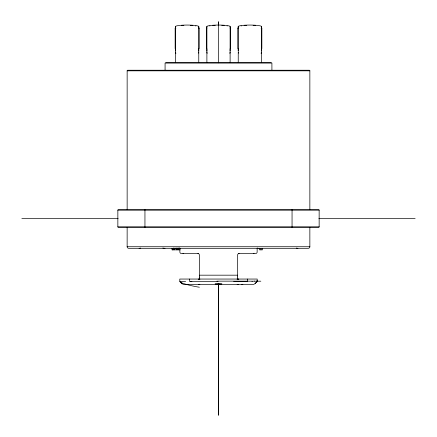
<?xml version="1.0" encoding="UTF-8"?>
<svg xmlns="http://www.w3.org/2000/svg" width="437" height="437" viewBox="0 0 437 437"><rect width="100%" height="100%" fill="white"/><g stroke="black" fill="none" stroke-linecap="round" stroke-linejoin="round"><path stroke-width="0.66" d="M309.855 227.404L309.86 246.736A1.573 1.573 0 0 1 308.287 248.309L128.713 248.309A1.573 1.573 0 0 1 127.14 246.736L127.145 227.404M175.532 51.145L175.532 26.531L175.15 28.711L175.15 48.622L175.505 48.638L175.532 50.883M175.532 51.593L175.576 53.117M189.467 279.052L189.467 281.373L190.991 281.379M198.753 50.883L198.786 48.638L199.141 48.622L199.141 28.711L198.753 26.531L198.759 52.047M198.759 62.415L198.759 52.118M206.892 51.145L206.919 53.079L207.346 53.145M206.892 51.014L206.892 26.531L206.504 28.711L206.504 48.622L206.859 48.638L206.892 50.883M218.5 62.819L218.5 21.85L218.5 25.264M230.108 50.883L230.141 48.638L230.496 48.622L230.496 28.711L230.108 26.531L230.113 52.604L230.075 53.106L229.654 53.145M230.113 62.415L230.113 52.194M238.241 51.653L238.465 53.145M261.468 50.883L261.495 48.638L261.85 48.622L261.85 28.711L261.468 26.531L261.43 53.096M261.468 62.415L261.468 52.194M309.855 209.596L309.855 70.827A0.59 0.59 0 0 0 309.27 70.237L127.73 70.237A0.59 0.59 0 0 0 127.145 70.827L127.145 209.596M239.132 253.504A1.551 1.508 -90 0 0 237.624 255.05L237.619 275.873M238.744 279.472L238.76 279.052M237.193 279.472L237.537 277.058M238.247 50.883L238.214 48.638L237.859 48.622L237.859 28.711L238.247 26.531L238.247 50.949M256.738 281.488L257.191 281.373L257.213 279.052L179.787 279.052L179.787 281.373M241.727 284.471L242.863 284.252M199.37 279.03L198.633 279.052M180.202 281.373L185.621 281.373M180.344 281.373L180.006 281.379M191.428 281.379L218.025 281.373M198.655 28.711L199.141 28.711M230.13 28.711L230.496 28.711M261.124 28.711L261.85 28.711M198.759 284.471L199.862 284.263M175.603 53.145L175.985 53.145M198.535 53.145L198.759 52.194M261.015 53.145L261.397 53.145M165.667 62.496L271.328 62.496M127.145 70.827L309.855 70.827M117.853 210.186L319.147 210.186L319.147 226.814A0.59 0.59 0 0 1 318.557 227.404L118.443 227.404A0.59 0.59 0 0 1 117.853 226.814L117.853 210.186A0.59 0.59 0 0 1 118.443 209.596L318.557 209.596A0.59 0.59 0 0 1 319.147 210.186M21.85 218.5L118.127 218.5M318.873 218.5L415.15 218.5M117.853 226.814L319.147 226.814M127.14 246.736L309.86 246.736M180.317 249.855L172.047 249.855L172.047 248.309M198.442 253.504L181.246 253.504A1.551 1.377 -90 0 1 179.869 251.952L179.858 248.15M238.558 253.504L255.754 253.504A1.551 1.393 87.5 0 0 257.142 251.952L257.142 248.15M197.868 253.504A1.551 1.502 85.5 0 1 199.37 255.05L199.37 275.179L237.63 275.179M233.675 281.373L245.567 281.379M215.119 283.695L221.881 283.695M182.879 284.471L254.121 284.471M238.367 279.052L237.63 279.03M198.474 279.052L198.256 279.478M198.611 284.471L198.316 284.301M238.312 284.471L237.144 284.356M237.859 28.711L238.345 28.711M206.504 28.711L206.87 28.711M175.15 28.711L175.876 28.711M246.004 281.379L247.533 281.373L247.533 279.052M181.186 282.854L180.153 281.778L182.251 283.886L180.11 281.739M199.463 277.058L199.807 279.483M199.381 275.873L199.37 275.179M271.918 70.237L271.907 63.086L165.077 63.086L165.077 70.237M292.053 209.607L292.053 227.393M262.435 248.309L262.435 249.855L259.534 249.855L259.534 248.309M260.987 248.309L260.987 249.855M238.241 52.194L238.241 62.415M206.887 52.194L206.887 62.415M178.241 248.309L178.241 249.855M177.127 248.309L177.127 249.855M176.16 248.309L176.16 249.855M175.532 52.194L175.532 62.415M174.467 248.309L174.467 249.855M173.5 248.309L173.5 249.855M172.533 248.309L172.533 249.855M172.287 248.309L172.287 249.855M144.947 209.607L144.947 227.393M179.514 248.03A3.933 1.967 -90 0 1 178.788 248.309M165.006 248.309A7.866 7.866 0 0 1 162.843 248.003M180.263 248.298A12.678 12.651 -63 0 1 177.772 248.003M176.302 247.998A5.807 4.108 -90 0 1 173.653 247.998M258.207 248.309A3.933 1.967 90 0 1 257.48 248.03M297.919 248.309A3.933 3.933 0 0 1 296.472 248.03M140.523 248.03A3.933 3.933 0 0 1 139.075 248.309M254.05 253.247A1.551 1.393 87.3 0 1 253.274 253.504M183.726 253.504A1.551 1.377 -90 0 1 182.956 253.236M199.37 287.218A15.716 2.076 11.2 0 1 181.934 282.897M215.261 284.553A7.811 4.818 -0.6 0 1 221.778 284.509M180.372 281.319A15.399 0.377 -8.6 0 1 180.476 281.297M190.297 281.625A15.35 0.355 -0.9 0 1 191.892 281.592M216.91 281.149A77.42 0.322 0 0 1 260.84 281.199M257.043 280.346A15.371 2.78 -5.2 0 1 257.005 281.024M252.302 281.362A15.481 0.333 -1.2 0 1 251.974 281.379M254.711 281.04A15.366 0.322 7.2 0 1 254.591 281.029M237.875 278.926A1.519 0.295 -7.5 0 1 237.247 278.828M237.581 275.829A3.31 0.464 -89.3 0 1 237.51 276.943M199.441 277.167A3.31 0.53 89.8 0 1 199.348 275.916M199.649 278.806A1.519 0.361 16.2 0 1 199.551 279.106M238.198 26.531A11.657 1.502 0 0 1 249.855 25.056A11.657 1.502 0 0 1 261.512 26.531M241.104 26.012A9.718 1.251 0 0 1 241.317 25.958M244.086 25.548A9.718 1.251 0 0 1 246.588 25.379M253.121 25.379A9.718 1.251 0 0 1 255.623 25.548M175.488 26.531A11.657 1.502 0 0 1 187.145 25.056A11.657 1.502 0 0 1 198.802 26.531M181.377 25.548A9.718 1.251 0 0 1 183.879 25.379M190.412 25.379A9.718 1.251 0 0 1 192.914 25.548M195.683 25.958A9.718 1.251 0 0 1 195.896 26.012M206.843 26.531A11.657 1.502 0 0 1 218.5 25.056A11.657 1.502 0 0 1 230.157 26.531M209.749 26.012A9.718 1.251 0 0 1 209.962 25.958M212.732 25.548A9.718 1.251 0 0 1 215.233 25.379M221.767 25.379A9.718 1.251 0 0 1 224.268 25.548M227.038 25.958A9.718 1.251 0 0 1 227.251 26.012M218.5 284.05L218.5 415.15L218.5 284.05M256.907 281.723L254.738 283.897L256.869 281.75M181.175 282.843L180.142 281.761L181.169 282.848"/></g></svg>
